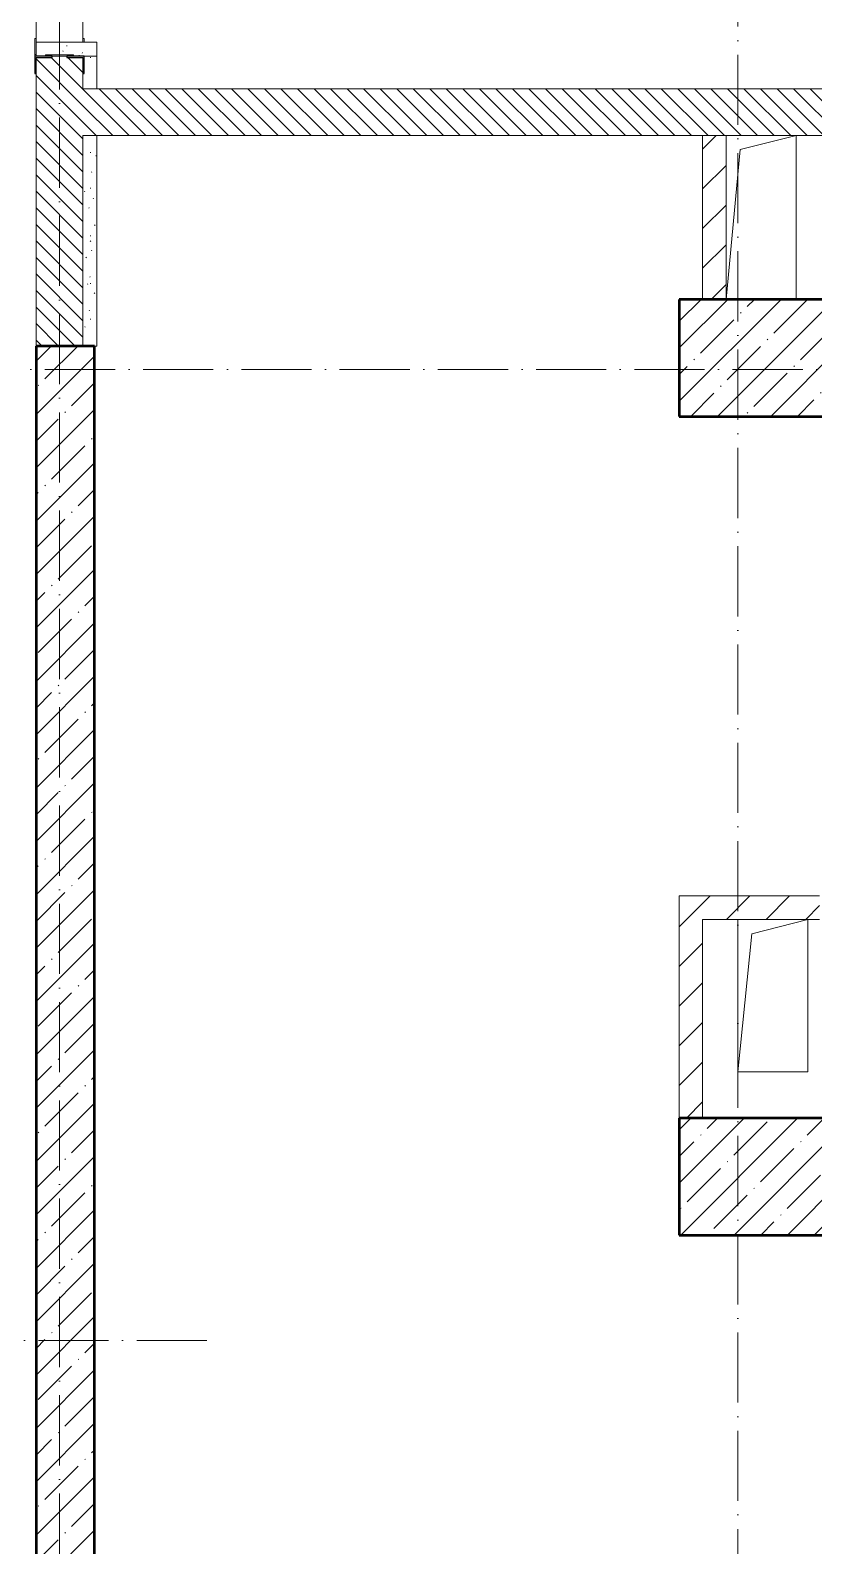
# Model space of a CAD drawing. Header units: millimetres. Extents: x -12989 to 629078, y -109036 to 555275.
# Drawn here: x 591293 to 594643, y 148838 to 155315 of the extents above; entities that cross this region are included whole.
import ezdxf

# ---------------------------------------------------------------- set-up
doc = ezdxf.new("R2010")
doc.units = ezdxf.units.MM
doc.linetypes.add('50_200_ШТРИХ_1Т_ш5_п1_п1_', pattern=[700, 500, -100, 0, -100])
for name, color, linetype, lineweight in [('A-FLOR-____-OTLN', 7, 'Continuous', 9), ('A-GENM-____-MCUT', 7, 'Continuous', 25), ('A-GENM-____-OTLN', 7, 'Continuous', 9), ('A-GENM-____-OTLN-1', 7, 'Continuous', 25), ('A-WALL-____-MCUT', 7, 'Continuous', 13), ('A-WALL-____-MCUT-2', 7, 'Continuous', 50), ('A-WALL-____-PATT-1', 7, 'Continuous', 9), ('A-WALL-FNSH-MCUT-1', 7, 'Continuous', 9), ('I-WALL-____-OTLN', 7, 'Continuous', 9), ('S-COLS-____-MCUT', 7, 'Continuous', 50), ('S-COLS-____-OTLN', 7, 'Continuous', 9), ('S-GRID-____-OTLN-1', 7, '50_200_ШТРИХ_1Т_ш5_п1_п1_', 9)]:
    doc.layers.add(name, color=color, linetype=linetype, lineweight=lineweight)
doc.layers.add('A-WALL-____-PATT-2', color=7, linetype='Continuous', lineweight=9, true_color=0x787878)
pattern_1 = [(135, (516567.8, 90784.41), (-35.35534, -35.35534), [])]
pattern_2 = [(45, (516567.8, 90784.41), (-84.85281, 84.85281), [])]
pattern_3 = [(0, (516567.8, 90784.41), (203.2, 50.8), [3.353, -149.047, 3.353, -149.047, -812.8]), (0, (516567.8, 90784.41), (203.2, 50.8), [-304.8, 3.353, -301.447, 3.353, -149.047, -355.6]), (0, (516567.8, 90784.41), (203.2, 50.8), [-762, 3.353, -98.247, 3.353, -250.647]), (120, (516644, 90809.81), (-145.59409, 150.576362), [3.353, -149.047, 3.353, -149.047, -812.8]), (120, (516644, 90809.81), (-145.59409, 150.576362), [-304.8, 3.353, -301.447, 3.353, -149.047, -355.6]), (120, (516644, 90809.81), (-145.59409, 150.576362), [-762, 3.353, -98.247, 3.353, -250.647]), (240, (516669.4, 90911.41), (-57.60591, -201.376362), [3.353, -149.047, 3.353, -149.047, -812.8]), (240, (516669.4, 90911.41), (-57.60591, -201.376362), [-304.8, 3.353, -301.447, 3.353, -149.047, -355.6]), (240, (516669.4, 90911.41), (-57.60591, -201.376362), [-762, 3.353, -98.247, 3.353, -250.647])]

# ---------------------------------------------------------------- blocks, each defined once
blk = doc.blocks.new('BSC_Колонна _Прямоугольная - 500х700-V106-АР1_План отверстий 2 этажа в осях 1-64_Ю-ЯЯ')
at = {"layer": 'S-COLS-____-OTLN'}
h = blk.add_hatch(dxfattribs=at)
h.set_pattern_fill('FP_119', color=256, style=0, pattern_type=2)
h.set_pattern_definition([(315, (-63131.04, 77850), (114.04925, 114.04925), []), (315, (-63131.04, 77735.95), (114.04925, 114.04925), [201.613, -40.323, 3.353, -36.97])])
h.paths.add_polyline_path([(-250, 350), (-250, -350), (250, -350), (250, 350)], flags=0)
at = {"layer": 'S-COLS-____-MCUT'}
for p, q in [((250, 350), (-250, 350)), ((-250, 350), (-250, -350)), ((250, -350), (250, 350)), ((-250, -350), (250, -350))]:
    blk.add_line(p, q, dxfattribs=at)
blk = doc.blocks.new('BSC_Колонна _Прямоугольная - 500х700-V126-АР1_План отверстий 2 этажа в осях 1-64_Ю-ЯЯ')
at = {"layer": 'S-COLS-____-OTLN'}
h = blk.add_hatch(dxfattribs=at)
h.set_pattern_fill('FP_139', color=256, style=0, pattern_type=2)
h.set_pattern_definition([(315, (-59631.04, 77850), (114.04925, 114.04925), []), (315, (-59631.04, 77735.95), (114.04925, 114.04925), [201.613, -40.323, 3.353, -36.97])])
h.paths.add_polyline_path([(-250, 350), (-250, -350), (250, -350), (250, 350)], flags=0)
at = {"layer": 'S-COLS-____-MCUT'}
for p, q in [((250, 350), (-250, 350)), ((-250, 350), (-250, -350)), ((250, -350), (250, 350)), ((-250, -350), (250, -350))]:
    blk.add_line(p, q, dxfattribs=at)
blk = doc.blocks.new('154_Стойка_СКБ_Уголок - СМ-2540_200-37126399-АР1_План отверстий 2 этажа в осях 1-64_Ю-ЯЯ')
at = {"layer": 'A-GENM-____-MCUT'}
for p, q in [((125, 156), (125, 81)), ((200, 156), (125, 156)), ((131, 81), (131, 150)), ((131, 150), (200, 150)), ((200, 150), (200, 156)), ((125, 81), (131, 81)), ((131, 19), (125, 19)), ((125, 19), (125, -56)), ((131, -50), (131, 19)), ((125, -56), (200, -56)), ((200, -50), (131, -50)), ((200, -56), (200, -50))]:
    blk.add_line(p, q, dxfattribs=at)
blk = doc.blocks.new('Стойка_Влож_Полоса боковая - Полоса-V150-АР1_План отверстий 2 этажа в осях 1-64_Ю-ЯЯ')
at = {"layer": 'A-GENM-____-OTLN'}
for p, q in [((-5, 60), (0, 60)), ((-5, -60), (-5, 60)), ((0, 31), (0, -31)), ((0, -60), (-5, -60))]:
    blk.add_line(p, q, dxfattribs=at)
blk = doc.blocks.new('Стойка_Влож_Уголок_Опорный - Уголок-V151-АР1_План отверстий 2 этажа в осях 1-64_Ю-ЯЯ')
at = {"layer": 'A-GENM-____-OTLN'}
for p, q in [((0, 0), (0, -6)), ((-212, -75), (-212, -60)), ((-6, -6), (0, -6)), ((0, -6), (0, -75)), ((-212, -75), (-206, -75)), ((-6, -75), (0, -75))]:
    blk.add_line(p, q, dxfattribs=at)
blk = doc.blocks.new('AR_Отверстие прямоугольное _в плите_ - AR_Отверстие прямоугольное _в плите_-30459803-АР1_План отверстий 2 этажа в осях 1-64_Ю-ЯЯ')
at = {"layer": 'A-GENM-____-OTLN'}
for p, q in [((-90, 290), (150, 350)), ((150, -350), (150, 350)), ((-150, -350), (-90, 290))]:
    blk.add_line(p, q, dxfattribs=at)
blk = doc.blocks.new('AR_Отверстие прямоугольное _в плите_ - AR_Отверстие прямоугольное _в плите_-30552792-АР1_План отверстий 2 этажа в осях 1-64_Ю-ЯЯ')
at = {"layer": 'A-GENM-____-OTLN'}
for p, q in [((150, 325), (-150, 325)), ((-150, 325), (-150, -325)), ((-90, 265), (150, 325)), ((150, -325), (150, 325)), ((-150, -325), (-90, 265)), ((-150, -325), (150, -325))]:
    blk.add_line(p, q, dxfattribs=at)
blk = doc.blocks.new('3эт')
at = {"layer": 'S-GRID-____-OTLN-1', "color": 251, "ltscale": 0.6, "true_color": 0x636466}
for p, q in [((361520.7, 4029.4), (361520.7, -46882.4)), ((358620.7, 3761.2), (358620.7, -46882.4)), ((387845.1, -23782.4), (279101.9, -23782.4)), ((359250.7, -27932.4), (279101.9, -27932.4))]:
    blk.add_line(p, q, dxfattribs=at)

msp = doc.modelspace()

# ---------------------------------------------------------------- hatches: boundary and pattern name
at = {"layer": 'A-WALL-____-PATT-1'}
h = msp.add_hatch(dxfattribs=at)
h.set_pattern_fill('FP_6', color=256, style=0, pattern_type=2)
h.set_pattern_definition(pattern_1)
h.paths.add_polyline_path([(591517.7976, 153965.4504), (591517.7976, 155199.4504), (591448.7976, 155199.4504), (591448.7976, 155205.4504), (591386.7976, 155205.4504), (591386.7976, 155199.4504), (591317.7976, 155199.4504), (591317.7976, 153965.4504)], flags=0)
h.paths.add_polyline_path([(591448.7976, 157425.4504), (591448.7976, 157431.4504), (591517.7976, 157431.4504), (591517.7976, 157965.4504), (591317.7976, 157965.4504), (591317.7976, 157431.4504), (591386.7976, 157431.4504), (591386.7976, 157425.4504)], flags=0)
h = msp.add_hatch(dxfattribs=at)
h.set_pattern_fill('FP_6', color=256, style=0, pattern_type=2)
h.set_pattern_definition(pattern_1)
h.paths.add_polyline_path([(605817.7976, 154865.4504), (605817.7976, 155065.4504), (601423.7976, 155065.4504), (601423.7976, 154996.4504), (601417.7976, 154996.4504), (601417.7976, 155065.4504), (598167.7976, 155065.4504), (598167.7976, 154865.4504), (598792.7976, 154865.4504), (598792.7976, 154965.4504), (600042.7976, 154965.4504), (600042.7976, 154865.4504), (601417.7976, 154865.4504), (601417.7976, 154934.4504), (601423.7976, 154934.4504), (601423.7976, 154865.4504), (605617.7976, 154865.4504)], flags=0)
h.paths.add_polyline_path([(596542.7976, 154865.4504), (597067.7976, 154865.4504), (597067.7976, 155065.4504), (596473.7976, 155065.4504), (596473.7976, 154996.4504), (596467.7976, 154996.4504), (596467.7976, 154934.4504), (596473.7976, 154934.4504), (596473.7976, 154865.4504)], flags=0)
h.paths.add_polyline_path([(594967.7976, 154865.4504), (594967.7976, 155065.4504), (591517.7976, 155065.4504), (591517.7976, 154865.4504), (594322.6459, 154865.4504)], flags=0)
h = msp.add_hatch(dxfattribs=at)
h.set_pattern_fill('FP_4', color=256, style=0, pattern_type=2)
h.set_pattern_definition(pattern_2)
h.paths.add_polyline_path([(594267.7976, 154165.4504), (594267.7976, 154865.4504), (594167.7976, 154865.4504), (594167.7976, 154165.4504)], flags=0)
h = msp.add_hatch(dxfattribs=at)
h.set_pattern_fill('FP_13', color=256, style=0, pattern_type=2)
h.set_pattern_definition([(45, (516567.8, 90784.41), (-114.04925, 114.04925), []), (45, (516681.85, 90784.41), (-114.04925, 114.04925), [201.612, -40.322, 3.353, -36.97])])
h.paths.add_polyline_path([(591317.7976, 145915.4504), (591567.7976, 145915.4504), (591567.7976, 153965.4504), (591317.7976, 153965.4504), (591317.7976, 146394.5879)], flags=0)
h = msp.add_hatch(dxfattribs=at)
h.set_pattern_fill('FP_4', color=256, style=0, pattern_type=2)
h.set_pattern_definition(pattern_2)
h.paths.add_polyline_path([(594167.7976, 150665.4504), (594167.7976, 151615.4504), (594067.7976, 151615.4504), (594067.7976, 150665.4504)], flags=0)
h = msp.add_hatch(dxfattribs=at)
h.set_pattern_fill('FP_4', color=256, style=0, pattern_type=2)
h.set_pattern_definition(pattern_2)
h.paths.add_polyline_path([(594167.7976, 151515.4504), (594667.7976, 151515.4504), (594667.7976, 151615.4504), (594167.7976, 151615.4504)], flags=0)
at = {"layer": 'A-WALL-____-PATT-2'}
h = msp.add_hatch(dxfattribs=at)
h.set_pattern_fill('FP_165', color=256, style=0, pattern_type=2)
h.set_pattern_definition(pattern_3)
h.paths.add_polyline_path([(591523.7976, 155065.4504), (591577.7976, 155065.4504), (591577.7976, 155205.4504), (591523.7976, 155205.4504), (591523.7976, 155130.4504), (591517.7976, 155130.4504), (591517.7976, 155065.4504)], flags=0)
h.paths.add_polyline_path([(591523.7976, 157425.4504), (591577.7976, 157425.4504), (591577.7976, 157965.4504), (591517.7976, 157965.4504), (591517.7976, 157500.4504), (591523.7976, 157500.4504), (591523.7976, 157431.4504)], flags=0)
h = msp.add_hatch(dxfattribs=at)
h.set_pattern_fill('FP_165', color=256, style=0, pattern_type=2)
h.set_pattern_definition(pattern_3)
h.paths.add_polyline_path([(591317.7976, 155205.4504), (591357.7976, 155205.4504), (591357.7976, 155210.4504), (591477.7976, 155210.4504), (591477.7976, 155205.4504), (591577.7976, 155205.4504), (591577.7976, 155265.4504), (591317.7976, 155265.4504)], flags=0)
h = msp.add_hatch(dxfattribs=at)
h.set_pattern_fill('FP_165', color=256, style=0, pattern_type=2)
h.set_pattern_definition(pattern_3)
h.paths.add_polyline_path([(591577.7976, 153965.4504), (591577.7976, 154865.4504), (591517.7976, 154865.4504), (591517.7976, 153965.4504)], flags=0)

# ---------------------------------------------------------------- linework, layer by layer
at = {"layer": 'A-FLOR-____-OTLN'}
for p, q in [((594567.7976, 154865.4504), (594567.7976, 154165.4504)), ((594317.7976, 151514.1087), (594617.7976, 151514.1087)), ((594317.7976, 150864.1087), (594317.7976, 151514.1087)), ((594617.7976, 151514.1087), (594617.7976, 150864.1087)), ((594617.7976, 150864.1087), (594317.7976, 150864.1087))]:
    msp.add_line(p, q, dxfattribs=at)
at = {"layer": 'A-WALL-____-MCUT'}
for p, q in [((591317.7976, 155130.4504), (591317.7976, 153965.4504)), ((591517.7976, 155065.4504), (591517.7976, 155130.4504)), ((594967.7976, 155065.4504), (591517.7976, 155065.4504)), ((591517.7976, 154865.4504), (594967.7976, 154865.4504)), ((591517.7976, 153965.4504), (591517.7976, 154865.4504))]:
    msp.add_line(p, q, dxfattribs=at)
at = {"layer": 'A-WALL-____-MCUT-2'}
for p, q in [((591317.7976, 153965.4504), (591317.7976, 145915.4504)), ((591567.7976, 153965.4504), (591317.7976, 153965.4504)), ((591567.7976, 145915.4504), (591567.7976, 153965.4504))]:
    msp.add_line(p, q, dxfattribs=at)
at = {"layer": 'A-WALL-FNSH-MCUT-1'}
for p, q in [((591577.7976, 155265.4504), (591317.7976, 155265.4504)), ((591317.7976, 155265.4504), (591317.7976, 155205.4504)), ((591577.7976, 155065.4504), (591577.7976, 155265.4504)), ((591577.7976, 155205.4504), (591523.7976, 155205.4504)), ((591523.7976, 155205.4504), (591577.7976, 155205.4504)), ((591577.7976, 153965.4504), (591577.7976, 154865.4504)), ((594167.7976, 154865.4504), (594167.7976, 154165.4504)), ((594267.7976, 154165.4504), (594267.7976, 154865.4504)), ((591567.7976, 153965.4504), (591577.7976, 153965.4504)), ((594067.7976, 151615.4504), (594067.7976, 150665.4504)), ((594667.7976, 151615.4504), (594067.7976, 151615.4504)), ((594167.7976, 150665.4504), (594167.7976, 151515.4504)), ((594167.7976, 151515.4504), (594667.7976, 151515.4504))]:
    msp.add_line(p, q, dxfattribs=at)
at = {"layer": 'I-WALL-____-OTLN'}
for p, q in [((591317.7976, 155265.4504), (591317.7976, 155435.4504)), ((591517.7976, 155435.4504), (591517.7976, 155265.4504))]:
    msp.add_line(p, q, dxfattribs=at)

# ---------------------------------------------------------------- block references
msp.add_blockref('3эт', (232797.0902, 177647.8646))
at = {"layer": 'A-GENM-____-OTLN'}
for name, p, rotation in [('Стойка_Влож_Уголок_Опорный - Уголок-V151-АР1_План отверстий 2 этажа в осях 1-64_Ю-ЯЯ', (591311.7976, 155205.4504), 180), ('Стойка_Влож_Полоса боковая - Полоса-V150-АР1_План отверстий 2 этажа в осях 1-64_Ю-ЯЯ', (591417.7976, 155205.4504), 270)]:
    msp.add_blockref(name, p, dxfattribs=dict(at, rotation=rotation))
for name, p in [('AR_Отверстие прямоугольное _в плите_ - AR_Отверстие прямоугольное _в плите_-30459803-АР1_План отверстий 2 этажа в осях 1-64_Ю-ЯЯ', (594417.7976, 154515.4504)), ('AR_Отверстие прямоугольное _в плите_ - AR_Отверстие прямоугольное _в плите_-30552792-АР1_План отверстий 2 этажа в осях 1-64_Ю-ЯЯ', (594467.7976, 151189.1087))]:
    msp.add_blockref(name, p, dxfattribs=at)
at = {"layer": 'A-GENM-____-OTLN-1', "rotation": 270}
msp.add_blockref('154_Стойка_СКБ_Уголок - СМ-2540_200-37126399-АР1_План отверстий 2 этажа в осях 1-64_Ю-ЯЯ', (591367.7976, 155330.4504), dxfattribs=at)
at = {"layer": 'S-COLS-____-OTLN', "rotation": 89.9999999999999}
for name, p in [('BSC_Колонна _Прямоугольная - 500х700-V106-АР1_План отверстий 2 этажа в осях 1-64_Ю-ЯЯ', (594417.7976, 153915.4504)), ('BSC_Колонна _Прямоугольная - 500х700-V126-АР1_План отверстий 2 этажа в осях 1-64_Ю-ЯЯ', (594417.7976, 150415.4504))]:
    msp.add_blockref(name, p, dxfattribs=at)

doc.saveas('drawing.dxf')
